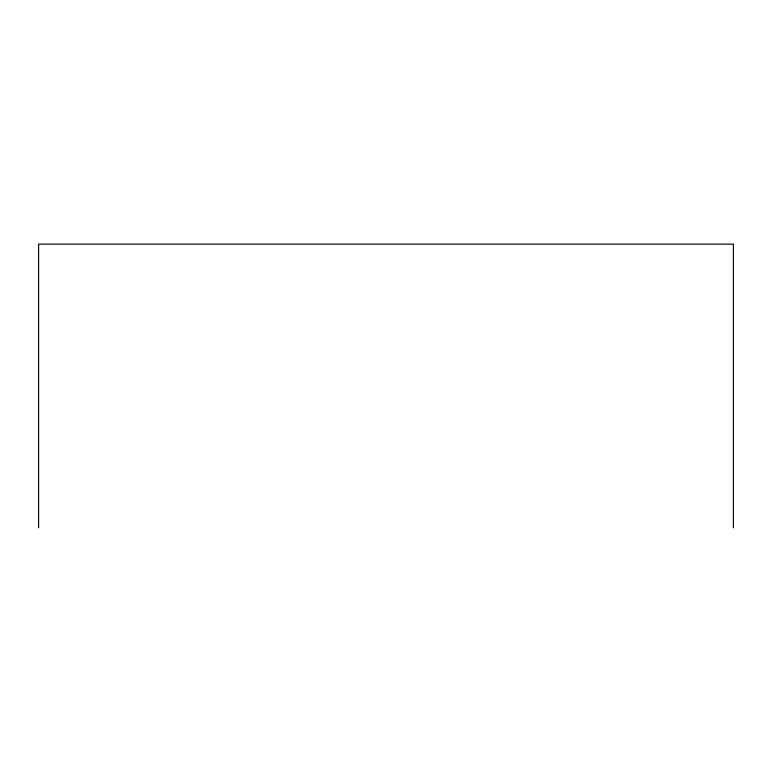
<?xml version="1.0" encoding="UTF-8"?>
<svg xmlns="http://www.w3.org/2000/svg" width="772" height="772" viewBox="0 0 772 772"><rect width="100%" height="100%" fill="white"/><g stroke="black" fill="none" stroke-linecap="round" stroke-linejoin="round"><path stroke-width="1.16" d="M733.4 527.855L733.4 244.145L38.6 244.145L38.6 527.855"/></g></svg>
